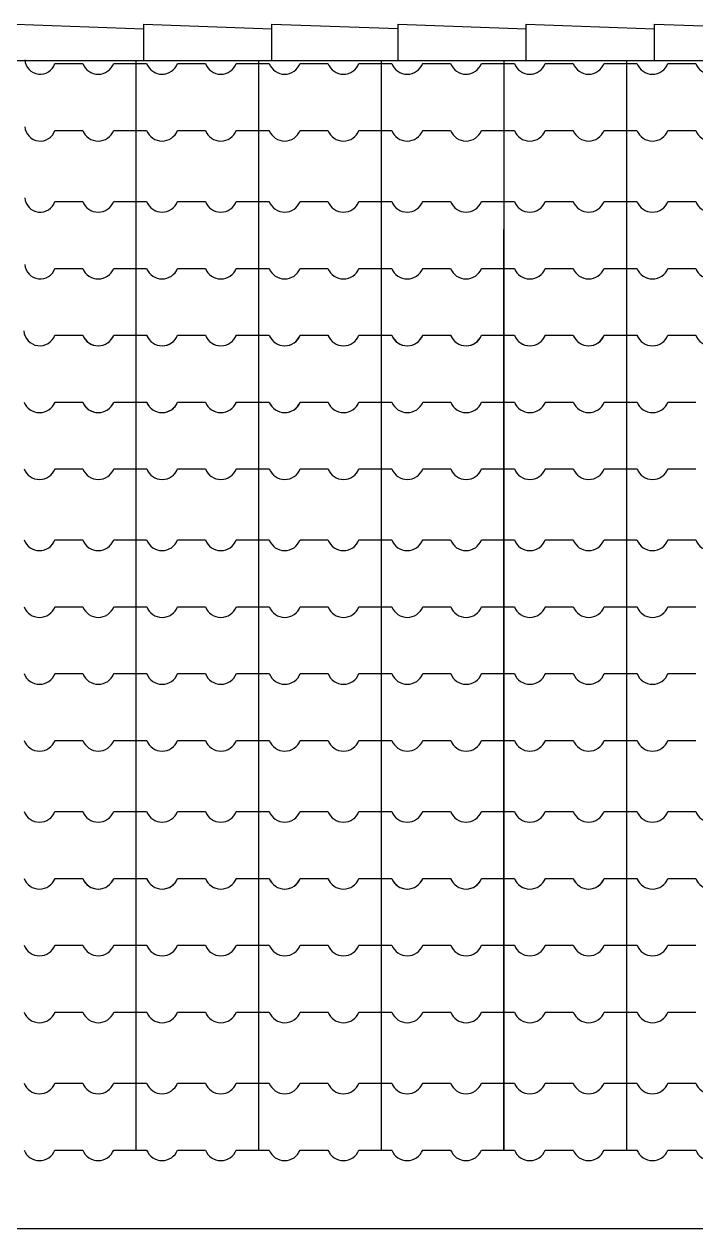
# Model space of a CAD drawing. Extents: x -36 to 60, y 199 to 483.
# Drawn here: x 51.071 to 52.277, y 233.802 to 235.965 of the extents above; entities that cross this region are included whole.
import ezdxf

# ---------------------------------------------------------------- set-up
doc = ezdxf.new("R2010")
doc.units = 0
doc.header["$LTSCALE"] = 20
for name, color, linetype in [('CORTE', 244, 'CONTINUOUS'), ('VISTAL', 30, 'CONTINUOUS'), ('VISTAP', 244, 'CONTINUOUS')]:
    doc.layers.add(name, color=color, linetype=linetype)

msp = doc.modelspace()

# ---------------------------------------------------------------- linework, layer by layer
at = {"layer": 'CORTE', "color": 1, "linetype": 'CONTINUOUS'}
for p, q in [((51.2719, 235.8992), (51.2719, 235.1666)), ((51.4919, 235.8992), (51.4919, 235.1666)), ((51.7119, 235.8992), (51.7119, 235.4066)), ((51.9319, 235.8992), (51.9319, 235.4066)), ((52.1519, 235.8992), (52.1519, 235.4066)), ((51.1263, 235.8942), (51.1765, 235.8942)), ((51.2319, 235.8942), (51.2717, 235.8942)), ((51.2717, 235.8942), (51.291, 235.8942)), ((51.3463, 235.8942), (51.3965, 235.8942)), ((51.4519, 235.8942), (51.4917, 235.8942)), ((51.4917, 235.8942), (51.511, 235.8942)), ((51.5663, 235.8942), (51.6165, 235.8942)), ((51.6719, 235.8942), (51.7117, 235.8942)), ((51.7117, 235.8942), (51.731, 235.8942)), ((51.7863, 235.8942), (51.8365, 235.8942)), ((51.8919, 235.8942), (51.9317, 235.8942)), ((51.8919, 235.8942), (51.9317, 235.8942)), ((51.8919, 235.8942), (51.9317, 235.8942)), ((51.9317, 235.8942), (51.951, 235.8942)), ((52.0063, 235.8942), (52.0565, 235.8942)), ((52.1119, 235.8942), (52.1517, 235.8942)), ((52.1517, 235.8942), (52.171, 235.8942)), ((52.2263, 235.8942), (52.2765, 235.8942)), ((51.1263, 235.7742), (51.1765, 235.7742)), ((51.2319, 235.7742), (51.2717, 235.7742)), ((51.2717, 235.7742), (51.291, 235.7742)), ((51.3463, 235.7742), (51.3965, 235.7742)), ((51.4519, 235.7742), (51.4917, 235.7742)), ((51.4917, 235.7742), (51.511, 235.7742)), ((51.5663, 235.7742), (51.6165, 235.7742)), ((51.6719, 235.7742), (51.7117, 235.7742)), ((51.7117, 235.7742), (51.731, 235.7742)), ((51.7863, 235.7742), (51.8365, 235.7742)), ((51.8919, 235.7742), (51.9317, 235.7742)), ((51.8919, 235.7742), (51.9317, 235.7742)), ((51.8919, 235.7742), (51.9317, 235.7742)), ((51.9317, 235.7742), (51.951, 235.7742)), ((52.0063, 235.7742), (52.0565, 235.7742)), ((52.1119, 235.7742), (52.1517, 235.7742)), ((52.1517, 235.7742), (52.171, 235.7742)), ((52.2263, 235.7742), (52.2765, 235.7742)), ((51.1263, 235.6466), (51.1765, 235.6466)), ((51.2319, 235.6466), (51.2717, 235.6466)), ((51.2717, 235.6466), (51.291, 235.6466)), ((51.3463, 235.6466), (51.3965, 235.6466)), ((51.4519, 235.6466), (51.4917, 235.6466)), ((51.4917, 235.6466), (51.511, 235.6466)), ((51.5663, 235.6466), (51.6165, 235.6466)), ((51.6719, 235.6466), (51.7117, 235.6466)), ((51.7117, 235.6466), (51.731, 235.6466)), ((51.7863, 235.6466), (51.8365, 235.6466)), ((51.8919, 235.6466), (51.9317, 235.6466)), ((51.8919, 235.6466), (51.9317, 235.6466)), ((51.8919, 235.6466), (51.9317, 235.6466)), ((51.9317, 235.6466), (51.951, 235.6466)), ((52.0063, 235.6466), (52.0565, 235.6466)), ((52.1119, 235.6466), (52.1517, 235.6466)), ((52.1517, 235.6466), (52.171, 235.6466)), ((52.2263, 235.6466), (52.2765, 235.6466)), ((51.2719, 235.5964), (51.2719, 235.1666)), ((51.1263, 235.5266), (51.1765, 235.5266)), ((51.2319, 235.5266), (51.2717, 235.5266)), ((51.2717, 235.5266), (51.291, 235.5266)), ((51.3463, 235.5266), (51.3965, 235.5266)), ((51.4519, 235.5266), (51.4917, 235.5266)), ((51.4917, 235.5266), (51.511, 235.5266)), ((51.5663, 235.5266), (51.6165, 235.5266)), ((51.6719, 235.5266), (51.7117, 235.5266)), ((51.7117, 235.5266), (51.731, 235.5266)), ((51.7863, 235.5266), (51.8365, 235.5266)), ((51.8919, 235.5266), (51.9317, 235.5266)), ((51.8919, 235.5266), (51.9317, 235.5266)), ((51.8919, 235.5266), (51.9317, 235.5266)), ((51.9317, 235.5266), (51.951, 235.5266)), ((52.0063, 235.5266), (52.0565, 235.5266)), ((52.1119, 235.5266), (52.1517, 235.5266)), ((52.1517, 235.5266), (52.171, 235.5266)), ((52.2263, 235.5266), (52.2765, 235.5266)), ((51.1263, 235.4066), (51.1765, 235.4066)), ((51.1265, 235.4066), (51.1767, 235.4066)), ((51.2319, 235.4066), (51.2717, 235.4066)), ((51.2321, 235.4066), (51.2719, 235.4066)), ((51.2717, 235.4066), (51.291, 235.4066)), ((51.2719, 235.4066), (51.2719, 234.919)), ((51.2719, 235.4066), (51.2912, 235.4066)), ((51.3463, 235.4066), (51.3965, 235.4066)), ((51.3465, 235.4066), (51.3967, 235.4066)), ((51.4519, 235.4066), (51.4917, 235.4066)), ((51.4521, 235.4066), (51.4919, 235.4066)), ((51.4917, 235.4066), (51.511, 235.4066)), ((51.4919, 235.4066), (51.4919, 234.919)), ((51.4919, 235.4066), (51.5112, 235.4066)), ((51.5663, 235.4066), (51.6165, 235.4066)), ((51.5665, 235.4066), (51.6167, 235.4066)), ((51.6719, 235.4066), (51.7117, 235.4066)), ((51.6721, 235.4066), (51.7119, 235.4066)), ((51.7117, 235.4066), (51.731, 235.4066)), ((51.7119, 235.4066), (51.7119, 234.919)), ((51.7119, 235.4066), (51.7312, 235.4066)), ((51.7863, 235.4066), (51.8365, 235.4066)), ((51.7865, 235.4066), (51.8367, 235.4066)), ((51.8919, 235.4066), (51.9317, 235.4066)), ((51.8919, 235.4066), (51.9319, 235.4066)), ((51.8919, 235.4066), (51.9317, 235.4066)), ((51.8921, 235.4066), (51.9319, 235.4066)), ((51.8921, 235.4066), (51.9319, 235.4066)), ((51.8921, 235.4066), (51.9319, 235.4066)), ((51.9317, 235.4066), (51.951, 235.4066)), ((51.9319, 235.4066), (51.9319, 234.919)), ((51.9319, 235.4066), (51.9319, 234.919)), ((51.9319, 235.4066), (51.9319, 234.919)), ((51.9319, 235.4066), (51.9512, 235.4066)), ((51.9319, 235.4066), (51.9319, 235.0466)), ((52.0063, 235.4066), (52.0565, 235.4066)), ((52.0065, 235.4066), (52.0567, 235.4066)), ((52.1119, 235.4066), (52.1517, 235.4066)), ((52.1121, 235.4066), (52.1519, 235.4066)), ((52.1517, 235.4066), (52.171, 235.4066)), ((52.1519, 235.4066), (52.1519, 234.919)), ((52.1519, 235.4066), (52.1712, 235.4066)), ((52.2263, 235.4066), (52.2765, 235.4066)), ((52.2265, 235.4066), (52.2767, 235.4066)), ((51.1263, 235.2866), (51.1765, 235.2866)), ((51.1265, 235.2866), (51.1767, 235.2866)), ((51.2319, 235.2866), (51.2717, 235.2866)), ((51.2319, 235.2866), (51.2717, 235.2866)), ((51.2321, 235.2866), (51.2719, 235.2866)), ((51.2717, 235.2866), (51.291, 235.2866)), ((51.2717, 235.2866), (51.291, 235.2866)), ((51.2719, 235.2866), (51.2912, 235.2866)), ((51.3463, 235.2866), (51.3965, 235.2866)), ((51.3465, 235.2866), (51.3967, 235.2866)), ((51.4519, 235.2866), (51.4917, 235.2866)), ((51.4521, 235.2866), (51.4919, 235.2866)), ((51.4917, 235.2866), (51.511, 235.2866)), ((51.4919, 235.2866), (51.5112, 235.2866)), ((51.5665, 235.2866), (51.6167, 235.2866)), ((51.6721, 235.2866), (51.7119, 235.2866)), ((51.7119, 235.2866), (51.7312, 235.2866)), ((51.7865, 235.2866), (51.8367, 235.2866)), ((51.8921, 235.2866), (51.9319, 235.2866)), ((51.8921, 235.2866), (51.9319, 235.2866)), ((51.9319, 235.2866), (51.9512, 235.2866)), ((52.0065, 235.2866), (52.0567, 235.2866)), ((52.1121, 235.2866), (52.1519, 235.2866)), ((52.1519, 235.2866), (52.1712, 235.2866)), ((52.2265, 235.2866), (52.2767, 235.2866)), ((51.1265, 235.1666), (51.1767, 235.1666)), ((51.1265, 235.1666), (51.1767, 235.1666)), ((51.1265, 235.1666), (51.1767, 235.1666)), ((51.2321, 235.1666), (51.2719, 235.1666)), ((51.2321, 235.1666), (51.2719, 235.1666)), ((51.2321, 235.1666), (51.2719, 235.1666)), ((51.2321, 235.1666), (51.2719, 235.1666)), ((51.2321, 235.1666), (51.2719, 235.1666)), ((51.2719, 235.1666), (51.2912, 235.1666)), ((51.2719, 235.1666), (51.2912, 235.1666)), ((51.2719, 235.1666), (51.2912, 235.1666)), ((51.2719, 235.1666), (51.2912, 235.1666)), ((51.2719, 235.1666), (51.2912, 235.1666)), ((51.3465, 235.1666), (51.3967, 235.1666)), ((51.3465, 235.1666), (51.3967, 235.1666)), ((51.3465, 235.1666), (51.3967, 235.1666)), ((51.4521, 235.1666), (51.4919, 235.1666)), ((51.4521, 235.1666), (51.4919, 235.1666)), ((51.4521, 235.1666), (51.4919, 235.1666)), ((51.4919, 235.1666), (51.5112, 235.1666)), ((51.4919, 235.1666), (51.5112, 235.1666)), ((51.4919, 235.1666), (51.5112, 235.1666)), ((51.5665, 235.1666), (51.6167, 235.1666)), ((51.6721, 235.1666), (51.7119, 235.1666)), ((51.7119, 235.1666), (51.7312, 235.1666)), ((51.7865, 235.1666), (51.8367, 235.1666)), ((51.8921, 235.1666), (51.9319, 235.1666)), ((51.8921, 235.1666), (51.9319, 235.1666)), ((51.9319, 235.1666), (51.9512, 235.1666)), ((52.0065, 235.1666), (52.0567, 235.1666)), ((52.1121, 235.1666), (52.1519, 235.1666)), ((52.1519, 235.1666), (52.1712, 235.1666)), ((52.2265, 235.1666), (52.2767, 235.1666)), ((51.2719, 235.1525), (51.2719, 234.4313)), ((51.4919, 235.1508), (51.4919, 234.4313)), ((51.1263, 235.039), (51.1765, 235.039)), ((51.2319, 235.039), (51.2717, 235.039)), ((51.2717, 235.039), (51.291, 235.039)), ((51.3463, 235.039), (51.3965, 235.039)), ((51.4519, 235.039), (51.4917, 235.039)), ((51.4917, 235.039), (51.511, 235.039)), ((51.5663, 235.039), (51.6165, 235.039)), ((51.6719, 235.039), (51.7117, 235.039)), ((51.7117, 235.039), (51.731, 235.039)), ((51.7119, 235.0408), (51.7119, 234.4313)), ((51.7863, 235.039), (51.8365, 235.039)), ((51.8919, 235.039), (51.9317, 235.039)), ((51.8919, 235.039), (51.9317, 235.039)), ((51.9317, 235.039), (51.951, 235.039)), ((52.0063, 235.039), (52.0565, 235.039)), ((52.1119, 235.039), (52.1517, 235.039)), ((52.1517, 235.039), (52.171, 235.039)), ((52.1519, 235.0444), (52.1519, 234.4313)), ((52.2263, 235.039), (52.2765, 235.039)), ((51.9319, 234.9362), (51.9319, 234.4313)), ((51.9319, 234.931), (51.9319, 234.559)), ((51.1265, 234.919), (51.1767, 234.919)), ((51.1265, 234.919), (51.1767, 234.919)), ((51.2321, 234.919), (51.2719, 234.919)), ((51.2321, 234.919), (51.2719, 234.919)), ((51.2719, 234.919), (51.2912, 234.919)), ((51.2719, 234.919), (51.2912, 234.919)), ((51.3465, 234.919), (51.3967, 234.919)), ((51.3465, 234.919), (51.3967, 234.919)), ((51.4521, 234.919), (51.4919, 234.919)), ((51.4521, 234.919), (51.4919, 234.919)), ((51.4919, 234.919), (51.5112, 234.919)), ((51.4919, 234.919), (51.5112, 234.919)), ((51.5665, 234.919), (51.6167, 234.919)), ((51.5665, 234.919), (51.6167, 234.919)), ((51.6721, 234.919), (51.7119, 234.919)), ((51.6721, 234.919), (51.7119, 234.919)), ((51.7119, 234.919), (51.7312, 234.919)), ((51.7119, 234.919), (51.7312, 234.919)), ((51.7865, 234.919), (51.8367, 234.919)), ((51.7865, 234.919), (51.8367, 234.919)), ((51.8921, 234.919), (51.9319, 234.919)), ((51.8921, 234.919), (51.9319, 234.919)), ((51.8921, 234.919), (51.9319, 234.919)), ((51.8921, 234.919), (51.9319, 234.919)), ((51.8921, 234.919), (51.9319, 234.919)), ((51.8921, 234.919), (51.9319, 234.919)), ((51.9319, 234.919), (51.9319, 234.4313)), ((51.9319, 234.919), (51.9512, 234.919)), ((51.9319, 234.919), (51.9512, 234.919)), ((52.0065, 234.919), (52.0567, 234.919)), ((52.0065, 234.919), (52.0567, 234.919)), ((52.1121, 234.919), (52.1519, 234.919)), ((52.1121, 234.919), (52.1519, 234.919)), ((52.1519, 234.919), (52.1712, 234.919)), ((52.1519, 234.919), (52.1712, 234.919)), ((52.2265, 234.919), (52.2767, 234.919)), ((52.2265, 234.919), (52.2767, 234.919)), ((51.1265, 234.799), (51.1767, 234.799)), ((51.2321, 234.799), (51.2719, 234.799)), ((51.2719, 234.799), (51.2912, 234.799)), ((51.3465, 234.799), (51.3967, 234.799)), ((51.4521, 234.799), (51.4919, 234.799)), ((51.4919, 234.799), (51.5112, 234.799)), ((51.5665, 234.799), (51.6167, 234.799)), ((51.6721, 234.799), (51.7119, 234.799)), ((51.7119, 234.799), (51.7312, 234.799)), ((51.7865, 234.799), (51.8367, 234.799)), ((51.8921, 234.799), (51.9319, 234.799)), ((51.8921, 234.799), (51.9319, 234.799)), ((51.8921, 234.799), (51.9319, 234.799)), ((51.9319, 234.799), (51.9512, 234.799)), ((52.0065, 234.799), (52.0567, 234.799)), ((52.1121, 234.799), (52.1519, 234.799)), ((52.1519, 234.799), (52.1712, 234.799)), ((52.2265, 234.799), (52.2767, 234.799)), ((51.1265, 234.679), (51.1767, 234.679)), ((51.2321, 234.679), (51.2719, 234.679)), ((51.2719, 234.679), (51.2912, 234.679)), ((51.3465, 234.679), (51.3967, 234.679)), ((51.4521, 234.679), (51.4919, 234.679)), ((51.4919, 234.679), (51.5112, 234.679)), ((51.5665, 234.679), (51.6167, 234.679)), ((51.6721, 234.679), (51.7119, 234.679)), ((51.7119, 234.679), (51.7312, 234.679)), ((51.7865, 234.679), (51.8367, 234.679)), ((51.8921, 234.679), (51.9319, 234.679)), ((51.8921, 234.679), (51.9319, 234.679)), ((51.8921, 234.679), (51.9319, 234.679)), ((51.9319, 234.679), (51.9512, 234.679)), ((52.0065, 234.679), (52.0567, 234.679)), ((52.1121, 234.679), (52.1519, 234.679)), ((52.1519, 234.679), (52.1712, 234.679)), ((52.2265, 234.679), (52.2767, 234.679)), ((51.1263, 234.5513), (51.1765, 234.5513)), ((51.2319, 234.5513), (51.2717, 234.5513)), ((51.2717, 234.5513), (51.291, 234.5513)), ((51.3463, 234.5513), (51.3965, 234.5513)), ((51.4519, 234.5513), (51.4917, 234.5513)), ((51.4917, 234.5513), (51.511, 234.5513)), ((51.5663, 234.5513), (51.6165, 234.5513)), ((51.6719, 234.5513), (51.7117, 234.5513)), ((51.7117, 234.5513), (51.731, 234.5513)), ((51.7863, 234.5513), (51.8365, 234.5513)), ((51.8919, 234.5513), (51.9317, 234.5513)), ((51.8919, 234.5513), (51.9317, 234.5513)), ((51.8919, 234.5513), (51.9317, 234.5513)), ((51.9317, 234.5513), (51.951, 234.5513)), ((52.0063, 234.5513), (52.0565, 234.5513)), ((52.1119, 234.5513), (52.1517, 234.5513)), ((52.1517, 234.5513), (52.171, 234.5513)), ((52.2263, 234.5513), (52.2765, 234.5513)), ((51.1263, 234.4313), (51.1765, 234.4313)), ((51.1265, 234.4313), (51.1767, 234.4313)), ((51.2319, 234.4313), (51.2717, 234.4313)), ((51.2321, 234.4313), (51.2719, 234.4313)), ((51.2717, 234.4313), (51.291, 234.4313)), ((51.2719, 234.4313), (51.2719, 233.9437)), ((51.2719, 234.4313), (51.2912, 234.4313)), ((51.3463, 234.4313), (51.3965, 234.4313)), ((51.3465, 234.4313), (51.3967, 234.4313)), ((51.4519, 234.4313), (51.4917, 234.4313)), ((51.4521, 234.4313), (51.4919, 234.4313)), ((51.4917, 234.4313), (51.511, 234.4313)), ((51.4919, 234.4313), (51.4919, 233.9437)), ((51.4919, 234.4313), (51.5112, 234.4313)), ((51.5663, 234.4313), (51.6165, 234.4313)), ((51.5665, 234.4313), (51.6167, 234.4313)), ((51.6719, 234.4313), (51.7117, 234.4313)), ((51.6721, 234.4313), (51.7119, 234.4313)), ((51.7117, 234.4313), (51.731, 234.4313)), ((51.7119, 234.4313), (51.7119, 233.9437)), ((51.7119, 234.4313), (51.7312, 234.4313)), ((51.7863, 234.4313), (51.8365, 234.4313)), ((51.7865, 234.4313), (51.8367, 234.4313)), ((51.8919, 234.4313), (51.9317, 234.4313)), ((51.8919, 234.4313), (51.9319, 234.4313)), ((51.8919, 234.4313), (51.9317, 234.4313)), ((51.8921, 234.4313), (51.9319, 234.4313)), ((51.8921, 234.4313), (51.9319, 234.4313)), ((51.8921, 234.4313), (51.9319, 234.4313)), ((51.9317, 234.4313), (51.951, 234.4313)), ((51.9319, 234.4313), (51.9319, 233.9437)), ((51.9319, 234.4313), (51.9319, 233.9437)), ((51.9319, 234.4313), (51.9319, 233.9437)), ((51.9319, 234.4313), (51.9319, 234.0713)), ((51.9319, 234.4313), (51.9512, 234.4313)), ((52.0063, 234.4313), (52.0565, 234.4313)), ((52.0065, 234.4313), (52.0567, 234.4313)), ((52.1119, 234.4313), (52.1517, 234.4313)), ((52.1121, 234.4313), (52.1519, 234.4313)), ((52.1517, 234.4313), (52.171, 234.4313)), ((52.1519, 234.4313), (52.1519, 233.9437)), ((52.1519, 234.4313), (52.1712, 234.4313)), ((52.2263, 234.4313), (52.2765, 234.4313)), ((52.2265, 234.4313), (52.2767, 234.4313)), ((51.1265, 234.3113), (51.1767, 234.3113)), ((51.2321, 234.3113), (51.2719, 234.3113)), ((51.2719, 234.3113), (51.2912, 234.3113)), ((51.3465, 234.3113), (51.3967, 234.3113)), ((51.4521, 234.3113), (51.4919, 234.3113)), ((51.4919, 234.3113), (51.5112, 234.3113)), ((51.5665, 234.3113), (51.6167, 234.3113)), ((51.6721, 234.3113), (51.7119, 234.3113)), ((51.7119, 234.3113), (51.7312, 234.3113)), ((51.7865, 234.3113), (51.8367, 234.3113)), ((51.8921, 234.3113), (51.9319, 234.3113)), ((51.8921, 234.3113), (51.9319, 234.3113)), ((51.9319, 234.3113), (51.9512, 234.3113)), ((52.0065, 234.3113), (52.0567, 234.3113)), ((52.1121, 234.3113), (52.1519, 234.3113)), ((52.1519, 234.3113), (52.1712, 234.3113)), ((52.2265, 234.3113), (52.2767, 234.3113)), ((51.1265, 234.1913), (51.1767, 234.1913)), ((51.2321, 234.1913), (51.2719, 234.1913)), ((51.2719, 234.1913), (51.2912, 234.1913)), ((51.3465, 234.1913), (51.3967, 234.1913)), ((51.4521, 234.1913), (51.4919, 234.1913)), ((51.4919, 234.1913), (51.5112, 234.1913)), ((51.5665, 234.1913), (51.6167, 234.1913)), ((51.6721, 234.1913), (51.7119, 234.1913)), ((51.7119, 234.1913), (51.7312, 234.1913)), ((51.7865, 234.1913), (51.8367, 234.1913)), ((51.8921, 234.1913), (51.9319, 234.1913)), ((51.8921, 234.1913), (51.9319, 234.1913)), ((51.9319, 234.1913), (51.9512, 234.1913)), ((52.0065, 234.1913), (52.0567, 234.1913)), ((52.1121, 234.1913), (52.1519, 234.1913)), ((52.1519, 234.1913), (52.1712, 234.1913)), ((52.2265, 234.1913), (52.2767, 234.1913)), ((51.1263, 234.0637), (51.1765, 234.0637)), ((51.2319, 234.0637), (51.2717, 234.0637)), ((51.2717, 234.0637), (51.291, 234.0637)), ((51.3463, 234.0637), (51.3965, 234.0637)), ((51.4519, 234.0637), (51.4917, 234.0637)), ((51.4917, 234.0637), (51.511, 234.0637)), ((51.5663, 234.0637), (51.6165, 234.0637)), ((51.6719, 234.0637), (51.7117, 234.0637)), ((51.7117, 234.0637), (51.731, 234.0637)), ((51.7863, 234.0637), (51.8365, 234.0637)), ((51.8919, 234.0637), (51.9317, 234.0637)), ((51.8919, 234.0637), (51.9317, 234.0637)), ((51.9317, 234.0637), (51.951, 234.0637)), ((52.0063, 234.0637), (52.0565, 234.0637)), ((52.1119, 234.0637), (52.1517, 234.0637)), ((52.1517, 234.0637), (52.171, 234.0637)), ((52.2263, 234.0637), (52.2765, 234.0637)), ((51.1263, 233.9437), (51.1765, 233.9437)), ((51.2319, 233.9437), (51.2717, 233.9437)), ((51.2717, 233.9437), (51.291, 233.9437)), ((51.3463, 233.9437), (51.3965, 233.9437)), ((51.4519, 233.9437), (51.4917, 233.9437)), ((51.4917, 233.9437), (51.511, 233.9437)), ((51.5663, 233.9437), (51.6165, 233.9437)), ((51.6719, 233.9437), (51.7117, 233.9437)), ((51.7117, 233.9437), (51.731, 233.9437)), ((51.7863, 233.9437), (51.8365, 233.9437)), ((51.8919, 233.9437), (51.9319, 233.9437)), ((51.8919, 233.9437), (51.9317, 233.9437)), ((51.9317, 233.9437), (51.951, 233.9437)), ((52.0063, 233.9437), (52.0565, 233.9437)), ((52.1119, 233.9437), (52.1517, 233.9437)), ((52.1517, 233.9437), (52.171, 233.9437)), ((52.2263, 233.9437), (52.2765, 233.9437))]:
    msp.add_line(p, q, dxfattribs=at)
for centre, radius, start, end in [((51.1001, 235.9028), 0.0277, 184.0528, 341.8558), ((51.2042, 235.9048), 0.0297, 201.0517, 338.9483), ((51.3187, 235.9048), 0.0297, 201.0517, 338.9483), ((51.4242, 235.9048), 0.0297, 201.0517, 338.9483), ((51.5387, 235.9048), 0.0297, 201.0517, 338.9483), ((51.6442, 235.9048), 0.0297, 201.0517, 338.9483), ((51.7587, 235.9048), 0.0297, 201.0517, 338.9483), ((51.8642, 235.9048), 0.0297, 201.0517, 338.9483), ((51.9787, 235.9048), 0.0297, 201.0517, 338.9483), ((52.0842, 235.9048), 0.0297, 201.0517, 338.9483), ((52.1987, 235.9048), 0.0297, 201.0517, 338.9483), ((52.3042, 235.9048), 0.0297, 201.0517, 338.9483), ((51.1001, 235.7828), 0.0277, 184.0528, 341.8558), ((51.2042, 235.7848), 0.0297, 201.0517, 338.9483), ((51.3187, 235.7848), 0.0297, 201.0517, 338.9483), ((51.4242, 235.7848), 0.0297, 201.0517, 338.9483), ((51.5387, 235.7848), 0.0297, 201.0517, 338.9483), ((51.6442, 235.7848), 0.0297, 201.0517, 338.9483), ((51.7587, 235.7848), 0.0297, 201.0517, 338.9483), ((51.8642, 235.7848), 0.0297, 201.0517, 338.9483), ((51.9787, 235.7848), 0.0297, 201.0517, 338.9483), ((52.0842, 235.7848), 0.0297, 201.0517, 338.9483), ((52.1987, 235.7848), 0.0297, 201.0517, 338.9483), ((52.3042, 235.7848), 0.0297, 201.0517, 338.9483), ((51.1001, 235.6552), 0.0277, 184.0528, 341.8558), ((51.2042, 235.6572), 0.0297, 201.0517, 338.9483), ((51.3187, 235.6572), 0.0297, 201.0517, 338.9483), ((51.4242, 235.6572), 0.0297, 201.0517, 338.9483), ((51.5387, 235.6572), 0.0297, 201.0517, 338.9483), ((51.6442, 235.6572), 0.0297, 201.0517, 338.9483), ((51.7587, 235.6572), 0.0297, 201.0517, 338.9483), ((51.8642, 235.6572), 0.0297, 201.0517, 338.9483), ((51.9787, 235.6572), 0.0297, 201.0517, 338.9483), ((52.0842, 235.6572), 0.0297, 201.0517, 338.9483), ((52.1987, 235.6572), 0.0297, 201.0517, 338.9483), ((52.3042, 235.6572), 0.0297, 201.0517, 338.9483), ((51.1001, 235.5352), 0.0277, 184.0528, 341.8558), ((51.2042, 235.5372), 0.0297, 201.0517, 338.9483), ((51.3187, 235.5372), 0.0297, 201.0517, 338.9483), ((51.4242, 235.5372), 0.0297, 201.0517, 338.9483), ((51.5387, 235.5372), 0.0297, 201.0517, 338.9483), ((51.6442, 235.5372), 0.0297, 201.0517, 338.9483), ((51.7587, 235.5372), 0.0297, 201.0517, 338.9483), ((51.8642, 235.5372), 0.0297, 201.0517, 338.9483), ((51.9787, 235.5372), 0.0297, 201.0517, 338.9483), ((52.0842, 235.5372), 0.0297, 201.0517, 338.9483), ((52.1987, 235.5372), 0.0297, 201.0517, 338.9483), ((52.3042, 235.5372), 0.0297, 201.0517, 338.9483), ((51.0994, 235.4165), 0.0289, 184.6744, 339.9327), ((51.2042, 235.4172), 0.0297, 201.0517, 338.9483), ((51.2044, 235.4172), 0.0297, 201.0517, 338.9483), ((51.3187, 235.4172), 0.0297, 201.0517, 338.9483), ((51.3189, 235.4172), 0.0297, 201.0517, 338.9483), ((51.4242, 235.4172), 0.0297, 201.0517, 338.9483), ((51.4244, 235.4172), 0.0297, 201.0517, 338.9483), ((51.5387, 235.4172), 0.0297, 201.0517, 338.9483), ((51.5389, 235.4172), 0.0297, 201.0517, 338.9483), ((51.6442, 235.4172), 0.0297, 201.0517, 338.9483), ((51.6444, 235.4172), 0.0297, 201.0517, 338.9483), ((51.7587, 235.4172), 0.0297, 201.0517, 338.9483), ((51.7589, 235.4172), 0.0297, 201.0517, 338.9483), ((51.8642, 235.4172), 0.0297, 201.0517, 338.9483), ((51.8644, 235.4172), 0.0297, 201.0517, 338.9483), ((51.9787, 235.4172), 0.0297, 201.0517, 338.9483), ((51.9789, 235.4172), 0.0297, 201.0517, 338.9483), ((52.0842, 235.4172), 0.0297, 201.0517, 338.9483), ((52.0844, 235.4172), 0.0297, 201.0517, 338.9483), ((52.1987, 235.4172), 0.0297, 201.0517, 338.9483), ((52.1989, 235.4172), 0.0297, 201.0517, 338.9483), ((52.3042, 235.4172), 0.0297, 201.0517, 338.9483), ((51.0987, 235.2972), 0.0297, 201.0517, 338.9483), ((51.0989, 235.2972), 0.0297, 201.0517, 338.9483), ((51.2042, 235.2972), 0.0297, 201.0517, 338.9483), ((51.2044, 235.2972), 0.0297, 201.0517, 338.9483), ((51.3187, 235.2972), 0.0297, 201.0517, 338.9483), ((51.3187, 235.2972), 0.0297, 201.0517, 338.9483), ((51.3189, 235.2972), 0.0297, 201.0517, 338.9483), ((51.4242, 235.2972), 0.0297, 201.0517, 338.9483), ((51.4244, 235.2972), 0.0297, 201.0517, 338.9483), ((51.5387, 235.2972), 0.0297, 201.0517, 338.9483), ((51.5389, 235.2972), 0.0297, 201.0517, 338.9483), ((51.6444, 235.2972), 0.0297, 201.0517, 338.9483), ((51.7589, 235.2972), 0.0297, 201.0517, 338.9483), ((51.8644, 235.2972), 0.0297, 201.0517, 338.9483), ((51.9789, 235.2972), 0.0297, 201.0517, 338.9483), ((52.0844, 235.2972), 0.0297, 201.0517, 338.9483), ((52.1989, 235.2972), 0.0297, 201.0517, 338.9483), ((51.0989, 235.1772), 0.0297, 201.0517, 338.9483), ((51.0989, 235.1772), 0.0297, 201.0517, 338.9483), ((51.0989, 235.1772), 0.0297, 201.0517, 338.9483), ((51.2044, 235.1772), 0.0297, 201.0517, 338.9483), ((51.2044, 235.1772), 0.0297, 201.0517, 338.9483), ((51.2044, 235.1772), 0.0297, 201.0517, 338.9483), ((51.3189, 235.1772), 0.0297, 201.0517, 338.9483), ((51.3189, 235.1772), 0.0297, 201.0517, 338.9483), ((51.3189, 235.1772), 0.0297, 201.0517, 338.9483), ((51.3189, 235.1772), 0.0297, 201.0517, 338.9483), ((51.3189, 235.1772), 0.0297, 201.0517, 338.9483), ((51.4244, 235.1772), 0.0297, 201.0517, 338.9483), ((51.4244, 235.1772), 0.0297, 201.0517, 338.9483), ((51.4244, 235.1772), 0.0297, 201.0517, 338.9483), ((51.5389, 235.1772), 0.0297, 201.0517, 338.9483), ((51.5389, 235.1772), 0.0297, 201.0517, 338.9483), ((51.5389, 235.1772), 0.0297, 201.0517, 338.9483), ((51.6444, 235.1772), 0.0297, 201.0517, 338.9483), ((51.7589, 235.1772), 0.0297, 201.0517, 338.9483), ((51.8644, 235.1772), 0.0297, 201.0517, 338.9483), ((51.9789, 235.1772), 0.0297, 201.0517, 338.9483), ((52.0844, 235.1772), 0.0297, 201.0517, 338.9483), ((52.1989, 235.1772), 0.0297, 201.0517, 338.9483), ((51.0987, 235.0496), 0.0297, 201.0517, 338.9483), ((51.2042, 235.0496), 0.0297, 201.0517, 338.9483), ((51.3187, 235.0496), 0.0297, 201.0517, 338.9483), ((51.4242, 235.0496), 0.0297, 201.0517, 338.9483), ((51.5387, 235.0496), 0.0297, 201.0517, 338.9483), ((51.6442, 235.0496), 0.0297, 201.0517, 338.9483), ((51.7587, 235.0496), 0.0297, 201.0517, 338.9483), ((51.8642, 235.0496), 0.0297, 201.0517, 338.9483), ((51.9787, 235.0496), 0.0297, 201.0517, 338.9483), ((52.0842, 235.0496), 0.0297, 201.0517, 338.9483), ((52.1987, 235.0496), 0.0297, 201.0517, 338.9483), ((52.3042, 235.0496), 0.0297, 201.0517, 338.9483), ((51.0989, 234.9296), 0.0297, 201.0517, 338.9483), ((51.0989, 234.9296), 0.0297, 201.0517, 338.9483), ((51.2044, 234.9296), 0.0297, 201.0517, 338.9483), ((51.2044, 234.9296), 0.0297, 201.0517, 338.9483), ((51.3189, 234.9296), 0.0297, 201.0517, 338.9483), ((51.3189, 234.9296), 0.0297, 201.0517, 338.9483), ((51.4244, 234.9296), 0.0297, 201.0517, 338.9483), ((51.4244, 234.9296), 0.0297, 201.0517, 338.9483), ((51.5389, 234.9296), 0.0297, 201.0517, 338.9483), ((51.5389, 234.9296), 0.0297, 201.0517, 338.9483), ((51.6444, 234.9296), 0.0297, 201.0517, 338.9483), ((51.6444, 234.9296), 0.0297, 201.0517, 338.9483), ((51.7589, 234.9296), 0.0297, 201.0517, 338.9483), ((51.7589, 234.9296), 0.0297, 201.0517, 338.9483), ((51.8644, 234.9296), 0.0297, 201.0517, 338.9483), ((51.8644, 234.9296), 0.0297, 201.0517, 338.9483), ((51.9789, 234.9296), 0.0297, 201.0517, 338.9483), ((51.9789, 234.9296), 0.0297, 201.0517, 338.9483), ((52.0844, 234.9296), 0.0297, 201.0517, 338.9483), ((52.0844, 234.9296), 0.0297, 201.0517, 338.9483), ((52.1989, 234.9296), 0.0297, 201.0517, 338.9483), ((52.1989, 234.9296), 0.0297, 201.0517, 338.9483), ((51.0989, 234.8096), 0.0297, 201.0517, 338.9483), ((51.2044, 234.8096), 0.0297, 201.0517, 338.9483), ((51.3189, 234.8096), 0.0297, 201.0517, 338.9483), ((51.4244, 234.8096), 0.0297, 201.0517, 338.9483), ((51.5389, 234.8096), 0.0297, 201.0517, 338.9483), ((51.6444, 234.8096), 0.0297, 201.0517, 338.9483), ((51.7589, 234.8096), 0.0297, 201.0517, 338.9483), ((51.8644, 234.8096), 0.0297, 201.0517, 338.9483), ((51.9789, 234.8096), 0.0297, 201.0517, 338.9483), ((52.0844, 234.8096), 0.0297, 201.0517, 338.9483), ((52.1989, 234.8096), 0.0297, 201.0517, 338.9483), ((51.0989, 234.6896), 0.0297, 201.0517, 338.9483), ((51.2044, 234.6896), 0.0297, 201.0517, 338.9483), ((51.3189, 234.6896), 0.0297, 201.0517, 338.9483), ((51.4244, 234.6896), 0.0297, 201.0517, 338.9483), ((51.5389, 234.6896), 0.0297, 201.0517, 338.9483), ((51.6444, 234.6896), 0.0297, 201.0517, 338.9483), ((51.7589, 234.6896), 0.0297, 201.0517, 338.9483), ((51.8644, 234.6896), 0.0297, 201.0517, 338.9483), ((51.9789, 234.6896), 0.0297, 201.0517, 338.9483), ((52.0844, 234.6896), 0.0297, 201.0517, 338.9483), ((52.1989, 234.6896), 0.0297, 201.0517, 338.9483), ((51.0987, 234.562), 0.0297, 201.0517, 338.9483), ((51.2042, 234.562), 0.0297, 201.0517, 338.9483), ((51.3187, 234.562), 0.0297, 201.0517, 338.9483), ((51.4242, 234.562), 0.0297, 201.0517, 338.9483), ((51.5387, 234.562), 0.0297, 201.0517, 338.9483), ((51.6442, 234.562), 0.0297, 201.0517, 338.9483), ((51.7587, 234.562), 0.0297, 201.0517, 338.9483), ((51.8642, 234.562), 0.0297, 201.0517, 338.9483), ((51.9787, 234.562), 0.0297, 201.0517, 338.9483), ((52.0842, 234.562), 0.0297, 201.0517, 338.9483), ((52.1987, 234.562), 0.0297, 201.0517, 338.9483), ((52.3042, 234.562), 0.0297, 201.0517, 338.9483), ((51.0987, 234.442), 0.0297, 201.0517, 338.9483), ((51.0989, 234.442), 0.0297, 201.0517, 338.9483), ((51.2042, 234.442), 0.0297, 201.0517, 338.9483), ((51.2044, 234.442), 0.0297, 201.0517, 338.9483), ((51.3187, 234.442), 0.0297, 201.0517, 338.9483), ((51.3189, 234.442), 0.0297, 201.0517, 338.9483), ((51.4242, 234.442), 0.0297, 201.0517, 338.9483), ((51.4244, 234.442), 0.0297, 201.0517, 338.9483), ((51.5387, 234.442), 0.0297, 201.0517, 338.9483), ((51.5389, 234.442), 0.0297, 201.0517, 338.9483), ((51.6442, 234.442), 0.0297, 201.0517, 338.9483), ((51.6444, 234.442), 0.0297, 201.0517, 338.9483), ((51.7587, 234.442), 0.0297, 201.0517, 338.9483), ((51.7589, 234.442), 0.0297, 201.0517, 338.9483), ((51.8642, 234.442), 0.0297, 201.0517, 338.9483), ((51.8644, 234.442), 0.0297, 201.0517, 338.9483), ((51.9787, 234.442), 0.0297, 201.0517, 338.9483), ((51.9789, 234.442), 0.0297, 201.0517, 338.9483), ((52.0842, 234.442), 0.0297, 201.0517, 338.9483), ((52.0844, 234.442), 0.0297, 201.0517, 338.9483), ((52.1987, 234.442), 0.0297, 201.0517, 338.9483), ((52.1989, 234.442), 0.0297, 201.0517, 338.9483), ((52.3042, 234.442), 0.0297, 201.0517, 338.9483), ((51.0989, 234.322), 0.0297, 201.0517, 338.9483), ((51.2044, 234.322), 0.0297, 201.0517, 338.9483), ((51.3189, 234.322), 0.0297, 201.0517, 338.9483), ((51.4244, 234.322), 0.0297, 201.0517, 338.9483), ((51.5389, 234.322), 0.0297, 201.0517, 338.9483), ((51.6444, 234.322), 0.0297, 201.0517, 338.9483), ((51.7589, 234.322), 0.0297, 201.0517, 338.9483), ((51.8644, 234.322), 0.0297, 201.0517, 338.9483), ((51.9789, 234.322), 0.0297, 201.0517, 338.9483), ((52.0844, 234.322), 0.0297, 201.0517, 338.9483), ((52.1989, 234.322), 0.0297, 201.0517, 338.9483), ((51.0989, 234.202), 0.0297, 201.0517, 338.9483), ((51.2044, 234.202), 0.0297, 201.0517, 338.9483), ((51.3189, 234.202), 0.0297, 201.0517, 338.9483), ((51.4244, 234.202), 0.0297, 201.0517, 338.9483), ((51.5389, 234.202), 0.0297, 201.0517, 338.9483), ((51.6444, 234.202), 0.0297, 201.0517, 338.9483), ((51.7589, 234.202), 0.0297, 201.0517, 338.9483), ((51.8644, 234.202), 0.0297, 201.0517, 338.9483), ((51.9789, 234.202), 0.0297, 201.0517, 338.9483), ((52.0844, 234.202), 0.0297, 201.0517, 338.9483), ((52.1989, 234.202), 0.0297, 201.0517, 338.9483), ((51.0987, 234.0744), 0.0297, 201.0517, 338.9483), ((51.2042, 234.0744), 0.0297, 201.0517, 338.9483), ((51.3187, 234.0744), 0.0297, 201.0517, 338.9483), ((51.4242, 234.0744), 0.0297, 201.0517, 338.9483), ((51.5387, 234.0744), 0.0297, 201.0517, 338.9483), ((51.6442, 234.0744), 0.0297, 201.0517, 338.9483), ((51.7587, 234.0744), 0.0297, 201.0517, 338.9483), ((51.8642, 234.0744), 0.0297, 201.0517, 338.9483), ((51.9787, 234.0744), 0.0297, 201.0517, 338.9483), ((52.0842, 234.0744), 0.0297, 201.0517, 338.9483), ((52.1987, 234.0744), 0.0297, 201.0517, 338.9483), ((52.3042, 234.0744), 0.0297, 201.0517, 338.9483), ((51.0987, 233.9544), 0.0297, 201.0517, 338.9483), ((51.2042, 233.9544), 0.0297, 201.0517, 338.9483), ((51.3187, 233.9544), 0.0297, 201.0517, 338.9483), ((51.4242, 233.9544), 0.0297, 201.0517, 338.9483), ((51.5387, 233.9544), 0.0297, 201.0517, 338.9483), ((51.6442, 233.9544), 0.0297, 201.0517, 338.9483), ((51.7587, 233.9544), 0.0297, 201.0517, 338.9483), ((51.8642, 233.9544), 0.0297, 201.0517, 338.9483), ((51.9787, 233.9544), 0.0297, 201.0517, 338.9483), ((52.0842, 233.9544), 0.0297, 201.0517, 338.9483), ((52.1987, 233.9544), 0.0297, 201.0517, 338.9483), ((52.3042, 233.9544), 0.0297, 201.0517, 338.9483)]:
    msp.add_arc(centre, radius, start, end, dxfattribs=at)
at = {"layer": 'VISTAL', "color": 1, "linetype": 'CONTINUOUS'}
msp.add_line((56.7846, 233.8021), (49.9311, 233.8021), dxfattribs=at)
at = {"layer": 'VISTAL', "linetype": 'CONTINUOUS'}
msp.add_line((49.9565, 233.803), (59.5279, 233.803), dxfattribs=at)
at = {"layer": 'VISTAP', "color": 1, "linetype": 'CONTINUOUS'}
for p, q in [((51.056, 235.9651), (51.286, 235.9568)), ((51.286, 235.8992), (51.286, 235.9651)), ((51.286, 235.9651), (51.516, 235.9568)), ((51.516, 235.9651), (51.7424, 235.957)), ((51.516, 235.8992), (51.516, 235.9651)), ((51.7424, 235.9651), (51.9724, 235.9568)), ((51.7424, 235.8992), (51.7424, 235.9651)), ((51.9724, 235.9651), (52.2024, 235.9568)), ((51.9724, 235.8992), (51.9724, 235.9651)), ((52.2024, 235.8992), (52.2024, 235.9651)), ((52.2024, 235.9651), (52.4288, 235.957)), ((52.9288, 235.8992), (49.8835, 235.8992)), ((51.9319, 235.4066), (51.9319, 235.5964)), ((51.9319, 234.919), (51.9319, 235.4066)), ((51.9319, 234.4313), (51.9319, 234.919)), ((51.9319, 233.9437), (51.9319, 234.4313))]:
    msp.add_line(p, q, dxfattribs=at)

doc.saveas('drawing.dxf')
